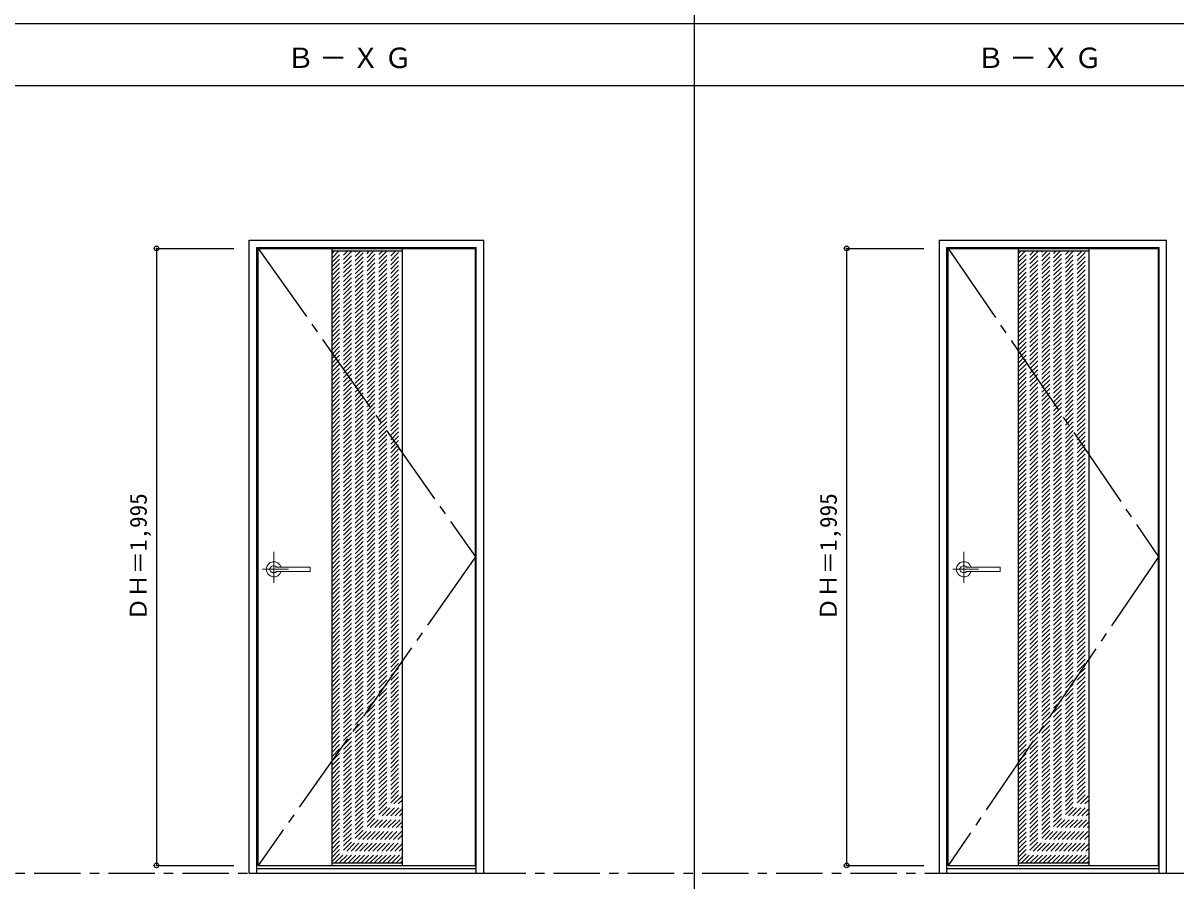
# Model space of a CAD drawing. Units: millimetres, scale not verified. Extents: x -6000 to 5700, y -4307 to 4260.
# Drawn here: x -966 to 2763, y -2588 to 186 of the extents above; entities that cross this region are included whole.
import ezdxf
from ezdxf.enums import TextEntityAlignment as Align

# ---------------------------------------------------------------- set-up
doc = ezdxf.new("R2010")
doc.units = ezdxf.units.MM
doc.header["$LTSCALE"] = 30
doc.header["$PDMODE"] = 32
doc.header["$PDSIZE"] = 15
for name, pattern in [('CHAIN1', [8, 5, -1, 1, -1]), ('CHAIN2', [12, 9, -1, 1, -1]), ('DASHED1', [1.8, 1.2, -0.6])]:
    doc.linetypes.add(name, pattern=pattern)
for name, color, linetype in [('0-2_扉', 3, 'Continuous'), ('0-3_仕上げ', 3, 'Continuous'), ('0-4_枠', 3, 'Continuous'), ('0-7', 7, 'CHAIN2'), ('0-A_文字', 7, 'Continuous'), ('0-B_寸法', 7, 'Continuous'), ('0-C_ハッチ', 4, 'DASHED1'), ('F-1_枠', 6, 'Continuous')]:
    doc.layers.add(name, color=color, linetype=linetype)
doc.layers.add('0-5_レバー', color=7, linetype='Continuous', lineweight=18)
doc.styles.add('ＭＳ ゴシック', font='')
doc.styles.get('ＭＳ ゴシック').set_extended_font_data('MS Gothic')

msp = doc.modelspace()

# ---------------------------------------------------------------- linework, layer by layer
at = {"layer": '0-2_扉'}
for p, q in [((-205.2, -542.5), (497.8, -542.5)), ((-205.2, -2537.5), (-205.2, -542.5)), ((497.8, -2537.5), (497.8, -542.5)), ((2026.4, -542.5), (2706.4, -542.5)), ((2026.4, -2537.5), (2026.4, -542.5)), ((2706.4, -2537.5), (2706.4, -542.5)), ((-205.2, -2537.5), (497.8, -2537.5)), ((2026.4, -2537.5), (2706.4, -2537.5))]:
    msp.add_line(p, q, dxfattribs=at)
at = {"layer": '0-3_仕上げ'}
for p, q in [((32.3, -542.5), (32.3, -2537.5)), ((260.3, -542.5), (260.3, -2537.5)), ((2252.4, -542.5), (2252.4, -2537.5)), ((2480.4, -542.5), (2480.4, -2537.5))]:
    msp.add_line(p, q, dxfattribs=at)
at = {"layer": '0-3_仕上げ', "color": 7}
for p, q in [((32.3, -550.5), (260.3, -550.5)), ((2252.4, -550.5), (2480.4, -550.5)), ((32.3, -2529.5), (260.3, -2529.5)), ((2252.4, -2529.5), (2480.4, -2529.5))]:
    msp.add_line(p, q, dxfattribs=at)
at = {"layer": '0-4_枠'}
for p, q in [((-234.2, -515.5), (523.8, -515.5)), ((-234.2, -2562.5), (-234.2, -515.5)), ((523.8, -2562.5), (523.8, -515.5)), ((1997.4, -515.5), (2732.4, -515.5)), ((1997.4, -2562.5), (1997.4, -515.5)), ((2732.4, -2562.5), (2732.4, -515.5)), ((-210.2, -539.5), (499.8, -539.5)), ((-210.2, -2562.5), (-210.2, -539.5)), ((499.8, -2562.5), (499.8, -539.5)), ((2021.4, -539.5), (2708.4, -539.5)), ((2021.4, -2562.5), (2021.4, -539.5)), ((2708.4, -2562.5), (2708.4, -539.5)), ((-234.2, -2562.5), (523.8, -2562.5)), ((-210.2, -2547.5), (499.8, -2547.5)), ((1997.4, -2562.5), (2732.4, -2562.5)), ((2021.4, -2547.5), (2708.4, -2547.5))]:
    msp.add_line(p, q, dxfattribs=at)
at = {"layer": '0-5_レバー', "color": 4, "linetype": 'CHAIN1'}
for p, q in [((-154.7, -1523.54), (-154.7, -1623.39)), ((2076.9, -1523.54), (2076.9, -1623.39)), ((-107.9, -1580), (-190.92, -1580)), ((2123.7, -1580), (2040.68, -1580))]:
    msp.add_line(p, q, dxfattribs=at)
at = {"layer": '0-5_レバー'}
for p, q in [((-37.7, -1580), (-37.7, -1574.51)), ((-37.7, -1580), (-37.7, -1585.5)), ((2193.9, -1580), (2193.9, -1574.51)), ((2193.9, -1580), (2193.9, -1585.5))]:
    msp.add_line(p, q, dxfattribs=at)
for points in [[(-144.74, -1573.01), (-145.51, -1572.22), (-147.48, -1570.85), (-149.73, -1569.84), (-152.16, -1569.21), (-154.7, -1569), (-157.24, -1569.21), (-159.67, -1569.84), (-161.92, -1570.85), (-163.89, -1572.22), (-165.51, -1573.89), (-166.71, -1575.79), (-167.45, -1577.85), (-167.7, -1580), (-167.45, -1582.15), (-166.71, -1584.21), (-165.51, -1586.11), (-163.89, -1587.78), (-161.92, -1589.15), (-159.67, -1590.16), (-157.24, -1590.79), (-154.7, -1591), (-152.16, -1590.79), (-149.73, -1590.16), (-147.48, -1589.15), (-145.51, -1587.78), (-144.74, -1586.99)], [(-39.2, -1573), (-48.93, -1573), (-59.11, -1573), (-68.71, -1573), (-77.7, -1573), (-86.11, -1573), (-93.92, -1573), (-100.74, -1573), (-107.04, -1573), (-112.8, -1573), (-118.05, -1573), (-122.84, -1573), (-127.5, -1573), (-131.7, -1573), (-135.45, -1573), (-137.45, -1573), (-139.3, -1573), (-141.31, -1573.01), (-143.72, -1573.01), (-145.21, -1573.01), (-146.75, -1573.01), (-148.27, -1573.01), (-149.37, -1573.01), (-149.83, -1573.01), (-149.83, -1573.02)], [(-149.68, -1586.99), (-149.55, -1586.99), (-149.11, -1586.99), (-148.39, -1586.99), (-147.37, -1586.99), (-146.11, -1586.99), (-144.76, -1586.99), (-141.9, -1586.99), (-138.92, -1587), (-135.9, -1587), (-132.86, -1587), (-129.79, -1587), (-126.71, -1587), (-122.71, -1587), (-118.3, -1587), (-113.33, -1587), (-107.8, -1587), (-101.71, -1587), (-95.06, -1587), (-87.85, -1587), (-79.26, -1587), (-70, -1587), (-60.06, -1587), (-49.45, -1587), (-39.2, -1587)], [(-39.2, -1573), (-48.28, -1573), (-48.68, -1573)], [(2086.86, -1573.01), (2086.09, -1572.22), (2084.12, -1570.85), (2081.88, -1569.84), (2079.44, -1569.21), (2076.9, -1569), (2074.36, -1569.21), (2071.93, -1569.84), (2069.68, -1570.85), (2067.71, -1572.22), (2066.09, -1573.89), (2064.89, -1575.79), (2064.15, -1577.85), (2063.9, -1580), (2064.15, -1582.15), (2064.89, -1584.21), (2066.09, -1586.11), (2067.71, -1587.78), (2069.68, -1589.15), (2071.93, -1590.16), (2074.36, -1590.79), (2076.9, -1591), (2079.44, -1590.79), (2081.88, -1590.16), (2084.12, -1589.15), (2086.09, -1587.78), (2086.86, -1586.99)], [(2192.4, -1573), (2182.67, -1573), (2172.49, -1573), (2162.89, -1573), (2153.9, -1573), (2145.49, -1573), (2137.68, -1573), (2130.86, -1573), (2124.56, -1573), (2118.8, -1573), (2113.55, -1573), (2108.76, -1573), (2104.11, -1573), (2099.9, -1573), (2096.15, -1573), (2094.15, -1573), (2092.3, -1573), (2090.29, -1573.01), (2087.88, -1573.01), (2086.39, -1573.01), (2084.85, -1573.01), (2083.33, -1573.01), (2082.23, -1573.01), (2081.77, -1573.01), (2081.77, -1573.02)], [(2081.92, -1586.99), (2082.05, -1586.99), (2082.49, -1586.99), (2083.21, -1586.99), (2084.23, -1586.99), (2085.49, -1586.99), (2086.84, -1586.99), (2089.7, -1586.99), (2092.68, -1587), (2095.7, -1587), (2098.74, -1587), (2101.81, -1587), (2104.89, -1587), (2108.89, -1587), (2113.3, -1587), (2118.27, -1587), (2123.8, -1587), (2129.89, -1587), (2136.54, -1587), (2143.75, -1587), (2152.34, -1587), (2161.6, -1587), (2171.54, -1587), (2182.15, -1587), (2192.4, -1587)], [(2192.4, -1573), (2183.32, -1573), (2182.92, -1573)]]:
    msp.add_lwpolyline(points, dxfattribs=at)
for centre, radius, start, end in [((-154.7, -1580), 24.55, 16.59952, 343.36736), ((2076.9, -1580), 24.55, 16.59952, 343.36736), ((-39.2, -1574.5), 1.5, 0.00847, 89.9163), ((-39.2, -1574.5), 1.5, 360, 90.17419), ((-39.2, -1585.5), 1.5, 270.16419, 0), ((-39.2, -1585.5), 1.5, 269.91059, 359.99153), ((2192.4, -1574.5), 1.5, 0.00847, 89.9163), ((2192.4, -1574.5), 1.5, 360, 90.17419), ((2192.4, -1585.5), 1.5, 270.16419, 0), ((2192.4, -1585.5), 1.5, 269.91059, 359.99153)]:
    msp.add_arc(centre, radius, start, end, dxfattribs=at)
at = {"layer": '0-7'}
for p, q in [((2026.4, -542.5), (2706.4, -1540)), ((2706.4, -1540), (2026.4, -2537.5))]:
    msp.add_line(p, q, dxfattribs=at)
msp.add_lwpolyline([(-205.2, -542.5), (497.8, -1540), (-205.2, -2537.5)], dxfattribs=at)
at = {"layer": '0-B_寸法', "color": 4}
for p, q in [((-534.2, -542.5), (-284.2, -542.5)), ((-534.2, -542.5), (-534.2, -2537.5)), ((1697.4, -542.5), (1947.4, -542.5)), ((1697.4, -542.5), (1697.4, -2537.5)), ((-534.2, -2537.5), (-284.2, -2537.5)), ((1697.4, -2537.5), (1947.4, -2537.5))]:
    msp.add_line(p, q, dxfattribs=at)
at = {"layer": '0-B_寸法'}
for p in [(-534.2, -542.5), (1697.4, -542.5), (-534.2, -2537.5), (1697.4, -2537.5)]:
    msp.add_point(p, dxfattribs=at)
at = {"layer": '0-C_ハッチ'}
for p, q in [((32.3, -772.07), (253.87, -550.5)), ((32.3, -757.93), (239.73, -550.5)), ((32.3, -743.79), (225.59, -550.5)), ((32.3, -729.65), (211.45, -550.5)), ((32.3, -715.5), (197.3, -550.5)), ((32.3, -701.36), (183.16, -550.5)), ((32.3, -687.22), (169.02, -550.5)), ((32.3, -673.08), (154.88, -550.5)), ((32.3, -658.94), (140.74, -550.5)), ((32.3, -644.79), (126.59, -550.5)), ((32.3, -630.65), (112.45, -550.5)), ((32.3, -616.51), (98.31, -550.5)), ((32.3, -602.37), (84.17, -550.5)), ((32.3, -588.23), (70.03, -550.5)), ((32.3, -574.08), (55.88, -550.5)), ((32.3, -559.94), (41.74, -550.5)), ((32.3, -786.22), (260.3, -558.22)), ((2252.4, -772.07), (2473.97, -550.5)), ((2252.4, -757.93), (2459.83, -550.5)), ((2252.4, -743.79), (2445.69, -550.5)), ((2252.4, -729.65), (2431.55, -550.5)), ((2252.4, -715.5), (2417.4, -550.5)), ((2252.4, -701.36), (2403.26, -550.5)), ((2252.4, -687.22), (2389.12, -550.5)), ((2252.4, -673.08), (2374.98, -550.5)), ((2252.4, -658.94), (2360.84, -550.5)), ((2252.4, -644.79), (2346.69, -550.5)), ((2252.4, -630.65), (2332.55, -550.5)), ((2252.4, -616.51), (2318.41, -550.5)), ((2252.4, -602.37), (2304.27, -550.5)), ((2252.4, -588.23), (2290.13, -550.5)), ((2252.4, -574.08), (2275.98, -550.5)), ((2252.4, -559.94), (2261.84, -550.5)), ((2252.4, -786.22), (2480.4, -558.22)), ((32.3, -800.36), (260.3, -572.36)), ((32.3, -814.5), (260.3, -586.5)), ((2252.4, -800.36), (2480.4, -572.36)), ((2252.4, -814.5), (2480.4, -586.5)), ((32.3, -828.64), (260.3, -600.64)), ((32.3, -842.78), (260.3, -614.78)), ((32.3, -856.93), (260.3, -628.93)), ((2252.4, -828.64), (2480.4, -600.64)), ((2252.4, -842.78), (2480.4, -614.78)), ((2252.4, -856.93), (2480.4, -628.93)), ((32.3, -871.07), (260.3, -643.07)), ((32.3, -885.21), (260.3, -657.21)), ((2252.4, -871.07), (2480.4, -643.07)), ((2252.4, -885.21), (2480.4, -657.21)), ((32.3, -899.35), (260.3, -671.35)), ((32.3, -913.49), (260.3, -685.49)), ((32.3, -927.64), (260.3, -699.64)), ((2252.4, -899.35), (2480.4, -671.35)), ((2252.4, -913.49), (2480.4, -685.49)), ((2252.4, -927.64), (2480.4, -699.64)), ((32.3, -941.78), (260.3, -713.78)), ((32.3, -955.92), (260.3, -727.92)), ((32.3, -970.06), (260.3, -742.06)), ((2252.4, -941.78), (2480.4, -713.78)), ((2252.4, -955.92), (2480.4, -727.92)), ((2252.4, -970.06), (2480.4, -742.06)), ((32.3, -984.21), (260.3, -756.21)), ((32.3, -998.35), (260.3, -770.35)), ((2252.4, -984.21), (2480.4, -756.21)), ((2252.4, -998.35), (2480.4, -770.35)), ((32.3, -1012.49), (260.3, -784.49)), ((32.3, -1026.63), (260.3, -798.63)), ((32.3, -1040.77), (260.3, -812.77)), ((2252.4, -1012.49), (2480.4, -784.49)), ((2252.4, -1026.63), (2480.4, -798.63)), ((2252.4, -1040.77), (2480.4, -812.77)), ((32.3, -1054.92), (260.3, -826.92)), ((32.3, -1069.06), (260.3, -841.06)), ((32.3, -1083.2), (260.3, -855.2)), ((2252.4, -1054.92), (2480.4, -826.92)), ((2252.4, -1069.06), (2480.4, -841.06)), ((2252.4, -1083.2), (2480.4, -855.2)), ((32.3, -1097.34), (260.3, -869.34)), ((32.3, -1111.48), (260.3, -883.48)), ((2252.4, -1097.34), (2480.4, -869.34)), ((2252.4, -1111.48), (2480.4, -883.48)), ((32.3, -1125.63), (260.3, -897.63)), ((32.3, -1139.77), (260.3, -911.77)), ((32.3, -1153.91), (260.3, -925.91)), ((2252.4, -1125.63), (2480.4, -897.63)), ((2252.4, -1139.77), (2480.4, -911.77)), ((2252.4, -1153.91), (2480.4, -925.91)), ((32.3, -1168.05), (260.3, -940.05)), ((32.3, -1182.2), (260.3, -954.2)), ((32.3, -1196.34), (260.3, -968.34)), ((2252.4, -1168.05), (2480.4, -940.05)), ((2252.4, -1182.2), (2480.4, -954.2)), ((2252.4, -1196.34), (2480.4, -968.34)), ((32.3, -1210.48), (260.3, -982.48)), ((32.3, -1224.62), (260.3, -996.62)), ((2252.4, -1210.48), (2480.4, -982.48)), ((2252.4, -1224.62), (2480.4, -996.62)), ((32.3, -1238.76), (260.3, -1010.76)), ((32.3, -1252.91), (260.3, -1024.91)), ((32.3, -1267.05), (260.3, -1039.05)), ((2252.4, -1238.76), (2480.4, -1010.76)), ((2252.4, -1252.91), (2480.4, -1024.91)), ((2252.4, -1267.05), (2480.4, -1039.05)), ((32.3, -1281.19), (260.3, -1053.19)), ((32.3, -1295.33), (260.3, -1067.33)), ((2252.4, -1281.19), (2480.4, -1053.19)), ((2252.4, -1295.33), (2480.4, -1067.33)), ((32.3, -1309.47), (260.3, -1081.47)), ((32.3, -1323.62), (260.3, -1095.62)), ((32.3, -1337.76), (260.3, -1109.76)), ((2252.4, -1309.47), (2480.4, -1081.47)), ((2252.4, -1323.62), (2480.4, -1095.62)), ((2252.4, -1337.76), (2480.4, -1109.76)), ((32.3, -1351.9), (260.3, -1123.9)), ((32.3, -1366.04), (260.3, -1138.04)), ((32.3, -1380.19), (260.3, -1152.19)), ((2252.4, -1351.9), (2480.4, -1123.9)), ((2252.4, -1366.04), (2480.4, -1138.04)), ((2252.4, -1380.19), (2480.4, -1152.19)), ((32.3, -1394.33), (260.3, -1166.33)), ((32.3, -1408.47), (260.3, -1180.47)), ((2252.4, -1394.33), (2480.4, -1166.33)), ((2252.4, -1408.47), (2480.4, -1180.47)), ((32.3, -1422.61), (260.3, -1194.61)), ((32.3, -1436.75), (260.3, -1208.75)), ((32.3, -1450.9), (260.3, -1222.9)), ((2252.4, -1422.61), (2480.4, -1194.61)), ((2252.4, -1436.75), (2480.4, -1208.75)), ((2252.4, -1450.9), (2480.4, -1222.9)), ((32.3, -1465.04), (260.3, -1237.04)), ((32.3, -1479.18), (260.3, -1251.18)), ((32.3, -1493.32), (260.3, -1265.32)), ((2252.4, -1465.04), (2480.4, -1237.04)), ((2252.4, -1479.18), (2480.4, -1251.18)), ((2252.4, -1493.32), (2480.4, -1265.32)), ((32.3, -1507.46), (260.3, -1279.46)), ((32.3, -1521.61), (260.3, -1293.61)), ((2252.4, -1507.46), (2480.4, -1279.46)), ((2252.4, -1521.61), (2480.4, -1293.61)), ((32.3, -1535.75), (260.3, -1307.75)), ((32.3, -1549.89), (260.3, -1321.89)), ((32.3, -1564.03), (260.3, -1336.03)), ((2252.4, -1535.75), (2480.4, -1307.75)), ((2252.4, -1549.89), (2480.4, -1321.89)), ((2252.4, -1564.03), (2480.4, -1336.03)), ((32.3, -1578.17), (260.3, -1350.17)), ((32.3, -1592.32), (260.3, -1364.32)), ((32.3, -1606.46), (260.3, -1378.46)), ((2252.4, -1578.17), (2480.4, -1350.17)), ((2252.4, -1592.32), (2480.4, -1364.32)), ((2252.4, -1606.46), (2480.4, -1378.46)), ((32.3, -1620.6), (260.3, -1392.6)), ((32.3, -1634.74), (260.3, -1406.74)), ((2252.4, -1620.6), (2480.4, -1392.6)), ((2252.4, -1634.74), (2480.4, -1406.74)), ((32.3, -1648.89), (260.3, -1420.89)), ((32.3, -1663.03), (260.3, -1435.03)), ((32.3, -1677.17), (260.3, -1449.17)), ((2252.4, -1648.89), (2480.4, -1420.89)), ((2252.4, -1663.03), (2480.4, -1435.03)), ((2252.4, -1677.17), (2480.4, -1449.17)), ((32.3, -1691.31), (260.3, -1463.31)), ((32.3, -1705.45), (260.3, -1477.45)), ((2252.4, -1691.31), (2480.4, -1463.31)), ((2252.4, -1705.45), (2480.4, -1477.45)), ((32.3, -1719.6), (260.3, -1491.6)), ((32.3, -1733.74), (260.3, -1505.74)), ((32.3, -1747.88), (260.3, -1519.88)), ((2252.4, -1719.6), (2480.4, -1491.6)), ((2252.4, -1733.74), (2480.4, -1505.74)), ((2252.4, -1747.88), (2480.4, -1519.88)), ((32.3, -1762.02), (260.3, -1534.02)), ((32.3, -1776.16), (260.3, -1548.16)), ((32.3, -1790.31), (260.3, -1562.31)), ((2252.4, -1762.02), (2480.4, -1534.02)), ((2252.4, -1776.16), (2480.4, -1548.16)), ((2252.4, -1790.31), (2480.4, -1562.31)), ((32.3, -1804.45), (260.3, -1576.45)), ((32.3, -1818.59), (260.3, -1590.59)), ((2252.4, -1804.45), (2480.4, -1576.45)), ((2252.4, -1818.59), (2480.4, -1590.59)), ((32.3, -1832.73), (260.3, -1604.73)), ((32.3, -1846.88), (260.3, -1618.88)), ((32.3, -1861.02), (260.3, -1633.02)), ((2252.4, -1832.73), (2480.4, -1604.73)), ((2252.4, -1846.88), (2480.4, -1618.88)), ((2252.4, -1861.02), (2480.4, -1633.02)), ((32.3, -1875.16), (260.3, -1647.16)), ((32.3, -1889.3), (260.3, -1661.3)), ((32.3, -1903.44), (260.3, -1675.44)), ((2252.4, -1875.16), (2480.4, -1647.16)), ((2252.4, -1889.3), (2480.4, -1661.3)), ((2252.4, -1903.44), (2480.4, -1675.44)), ((32.3, -1917.59), (260.3, -1689.59)), ((32.3, -1931.73), (260.3, -1703.73)), ((2252.4, -1917.59), (2480.4, -1689.59)), ((2252.4, -1931.73), (2480.4, -1703.73)), ((32.3, -1945.87), (260.3, -1717.87)), ((32.3, -1960.01), (260.3, -1732.01)), ((32.3, -1974.15), (260.3, -1746.15)), ((2252.4, -1945.87), (2480.4, -1717.87)), ((2252.4, -1960.01), (2480.4, -1732.01)), ((2252.4, -1974.15), (2480.4, -1746.15)), ((32.3, -1988.3), (260.3, -1760.3)), ((32.3, -2002.44), (260.3, -1774.44)), ((32.3, -2016.58), (260.3, -1788.58)), ((2252.4, -1988.3), (2480.4, -1760.3)), ((2252.4, -2002.44), (2480.4, -1774.44)), ((2252.4, -2016.58), (2480.4, -1788.58)), ((32.3, -2030.72), (260.3, -1802.72)), ((32.3, -2044.87), (260.3, -1816.87)), ((2252.4, -2030.72), (2480.4, -1802.72)), ((2252.4, -2044.87), (2480.4, -1816.87)), ((32.3, -2059.01), (260.3, -1831.01)), ((32.3, -2073.15), (260.3, -1845.15)), ((32.3, -2087.29), (260.3, -1859.29)), ((2252.4, -2059.01), (2480.4, -1831.01)), ((2252.4, -2073.15), (2480.4, -1845.15)), ((2252.4, -2087.29), (2480.4, -1859.29)), ((32.3, -2101.43), (260.3, -1873.43)), ((32.3, -2115.58), (260.3, -1887.58)), ((2252.4, -2101.43), (2480.4, -1873.43)), ((2252.4, -2115.58), (2480.4, -1887.58)), ((32.3, -2129.72), (260.3, -1901.72)), ((32.3, -2143.86), (260.3, -1915.86)), ((32.3, -2158), (260.3, -1930)), ((2252.4, -2129.72), (2480.4, -1901.72)), ((2252.4, -2143.86), (2480.4, -1915.86)), ((2252.4, -2158), (2480.4, -1930)), ((32.3, -2172.14), (260.3, -1944.14)), ((32.3, -2186.29), (260.3, -1958.29)), ((32.3, -2200.43), (260.3, -1972.43)), ((2252.4, -2172.14), (2480.4, -1944.14)), ((2252.4, -2186.29), (2480.4, -1958.29)), ((2252.4, -2200.43), (2480.4, -1972.43)), ((32.3, -2214.57), (260.3, -1986.57)), ((32.3, -2228.71), (260.3, -2000.71)), ((2252.4, -2214.57), (2480.4, -1986.57)), ((2252.4, -2228.71), (2480.4, -2000.71)), ((32.3, -2242.86), (260.3, -2014.86)), ((32.3, -2257), (260.3, -2029)), ((32.3, -2271.14), (260.3, -2043.14)), ((2252.4, -2242.86), (2480.4, -2014.86)), ((2252.4, -2257), (2480.4, -2029)), ((2252.4, -2271.14), (2480.4, -2043.14)), ((32.3, -2285.28), (260.3, -2057.28)), ((32.3, -2299.42), (260.3, -2071.42)), ((32.3, -2313.57), (260.3, -2085.57)), ((2252.4, -2285.28), (2480.4, -2057.28)), ((2252.4, -2299.42), (2480.4, -2071.42)), ((2252.4, -2313.57), (2480.4, -2085.57)), ((32.3, -2327.71), (260.3, -2099.71)), ((32.3, -2341.85), (260.3, -2113.85)), ((2252.4, -2327.71), (2480.4, -2099.71)), ((2252.4, -2341.85), (2480.4, -2113.85)), ((32.3, -2355.99), (260.3, -2127.99)), ((32.3, -2370.13), (260.3, -2142.13)), ((32.3, -2384.28), (260.3, -2156.28)), ((2252.4, -2355.99), (2480.4, -2127.99)), ((2252.4, -2370.13), (2480.4, -2142.13)), ((2252.4, -2384.28), (2480.4, -2156.28)), ((32.3, -2398.42), (260.3, -2170.42)), ((32.3, -2412.56), (260.3, -2184.56)), ((32.3, -2426.7), (260.3, -2198.7)), ((2252.4, -2398.42), (2480.4, -2170.42)), ((2252.4, -2412.56), (2480.4, -2184.56)), ((2252.4, -2426.7), (2480.4, -2198.7)), ((32.3, -2440.85), (260.3, -2212.85)), ((32.3, -2454.99), (260.3, -2226.99)), ((2252.4, -2440.85), (2480.4, -2212.85)), ((2252.4, -2454.99), (2480.4, -2226.99)), ((32.3, -2469.13), (260.3, -2241.13)), ((32.3, -2483.27), (260.3, -2255.27)), ((32.3, -2497.41), (260.3, -2269.41)), ((2252.4, -2469.13), (2480.4, -2241.13)), ((2252.4, -2483.27), (2480.4, -2255.27)), ((2252.4, -2497.41), (2480.4, -2269.41)), ((32.3, -2511.56), (260.3, -2283.56)), ((32.3, -2525.7), (260.3, -2297.7)), ((2252.4, -2511.56), (2480.4, -2283.56)), ((2252.4, -2525.7), (2480.4, -2297.7)), ((42.64, -2529.5), (260.3, -2311.84)), ((56.78, -2529.5), (260.3, -2325.98)), ((70.92, -2529.5), (260.3, -2340.12)), ((2262.74, -2529.5), (2480.4, -2311.84)), ((2276.88, -2529.5), (2480.4, -2325.98)), ((2291.02, -2529.5), (2480.4, -2340.12)), ((85.07, -2529.5), (260.3, -2354.27)), ((99.21, -2529.5), (260.3, -2368.41)), ((113.35, -2529.5), (260.3, -2382.55)), ((2305.17, -2529.5), (2480.4, -2354.27)), ((2319.31, -2529.5), (2480.4, -2368.41)), ((2333.45, -2529.5), (2480.4, -2382.55)), ((127.49, -2529.5), (260.3, -2396.69)), ((141.64, -2529.5), (260.3, -2410.84)), ((2347.59, -2529.5), (2480.4, -2396.69)), ((2361.74, -2529.5), (2480.4, -2410.84)), ((155.78, -2529.5), (260.3, -2424.98)), ((169.92, -2529.5), (260.3, -2439.12)), ((184.06, -2529.5), (260.3, -2453.26)), ((2375.88, -2529.5), (2480.4, -2424.98)), ((2390.02, -2529.5), (2480.4, -2439.12)), ((2404.16, -2529.5), (2480.4, -2453.26)), ((198.2, -2529.5), (260.3, -2467.4)), ((212.35, -2529.5), (260.3, -2481.55)), ((226.49, -2529.5), (260.3, -2495.69)), ((2418.3, -2529.5), (2480.4, -2467.4)), ((2432.45, -2529.5), (2480.4, -2481.55)), ((2446.59, -2529.5), (2480.4, -2495.69)), ((240.63, -2529.5), (260.3, -2509.83)), ((254.77, -2529.5), (260.3, -2523.97)), ((2460.73, -2529.5), (2480.4, -2509.83)), ((2474.87, -2529.5), (2480.4, -2523.97))]:
    msp.add_line(p, q, dxfattribs=at)
at = {"layer": 'F-1_枠'}
for p, q in [((1204.8, 4175), (1204.8, -3790)), ((-6000, 184.5), (5700, 184.5)), ((-6000, -15.5), (5700, -15.5))]:
    msp.add_line(p, q, dxfattribs=at)
at = {"layer": 'F-1_枠', "color": 7, "linetype": 'CHAIN1'}
msp.add_line((-5490, -2562.5), (3436.4, -2562.5), dxfattribs=at)

# ---------------------------------------------------------------- texts
at = {"layer": '0-A_文字', "char_height": 65.98, "attachment_point": 7, "style": 'ＭＳ ゴシック'}
for insert in [(-113.5, 39.5), (2118.1, 39.5)]:
    msp.add_mtext('\\T1.17;Ｂ－ＸＧ', dxfattribs=dict(at, insert=insert))
at = {"layer": '0-B_寸法', "style": 'ＭＳ ゴシック'}
for p in [(-549.2, -1746.25), (1682.4, -1746.25)]:
    msp.add_text('ＤＨ＝1,995', height=54.99, rotation=90, dxfattribs=at).set_placement(p, align=Align.BOTTOM_LEFT)

doc.saveas('drawing.dxf')
